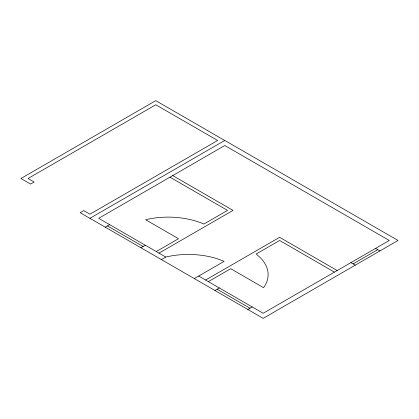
<?xml version="1.0" encoding="UTF-8"?>
<svg xmlns="http://www.w3.org/2000/svg" width="419" height="419" viewBox="0 0 419 419"><rect width="100%" height="100%" fill="white"/><g stroke="black" fill="none" stroke-linecap="round" stroke-linejoin="round"><path stroke-width="0.63" d="M89.923 218.315L224.799 140.449L398.05 240.475L263.174 318.34L80.144 212.669L83.706 210.616L89.923 214.203L217.623 140.48L155.768 104.766L28.068 178.494L34.154 182.008L30.592 184.061L20.95 178.494L155.768 100.66L224.741 140.48M105.274 227.177L109.658 224.647M140.91 247.755L145.299 245.22M156.261 251.552L178.499 238.715L145.603 219.724A58.943 34.028 0 0 1 203.885 224.06L227.538 210.401L169.967 177.164M159.005 253.134L233.022 210.401L172.712 175.582M161.409 259.586L165.814 257.046A58.943 34.028 0 0 1 224.092 261.383L194.306 278.577M205.609 280.039L279.625 237.306L337.19 270.543M208.348 281.626L230.717 268.71L263.603 287.701A58.938 34.028 0 0 0 256.098 254.055L279.625 240.475L334.451 272.13M214.926 290.487L219.315 287.953M247.823 309.479L252.212 306.949M353.091 263.897L377.765 249.651M375.571 248.388L379.96 250.918M350.897 262.629L355.286 265.164M165.793 257.057L98.695 218.315L224.799 145.513L389.277 240.475L263.174 313.276L198.69 276.048M107.468 225.914L143.104 246.487M217.121 289.22L250.017 308.211"/></g></svg>
